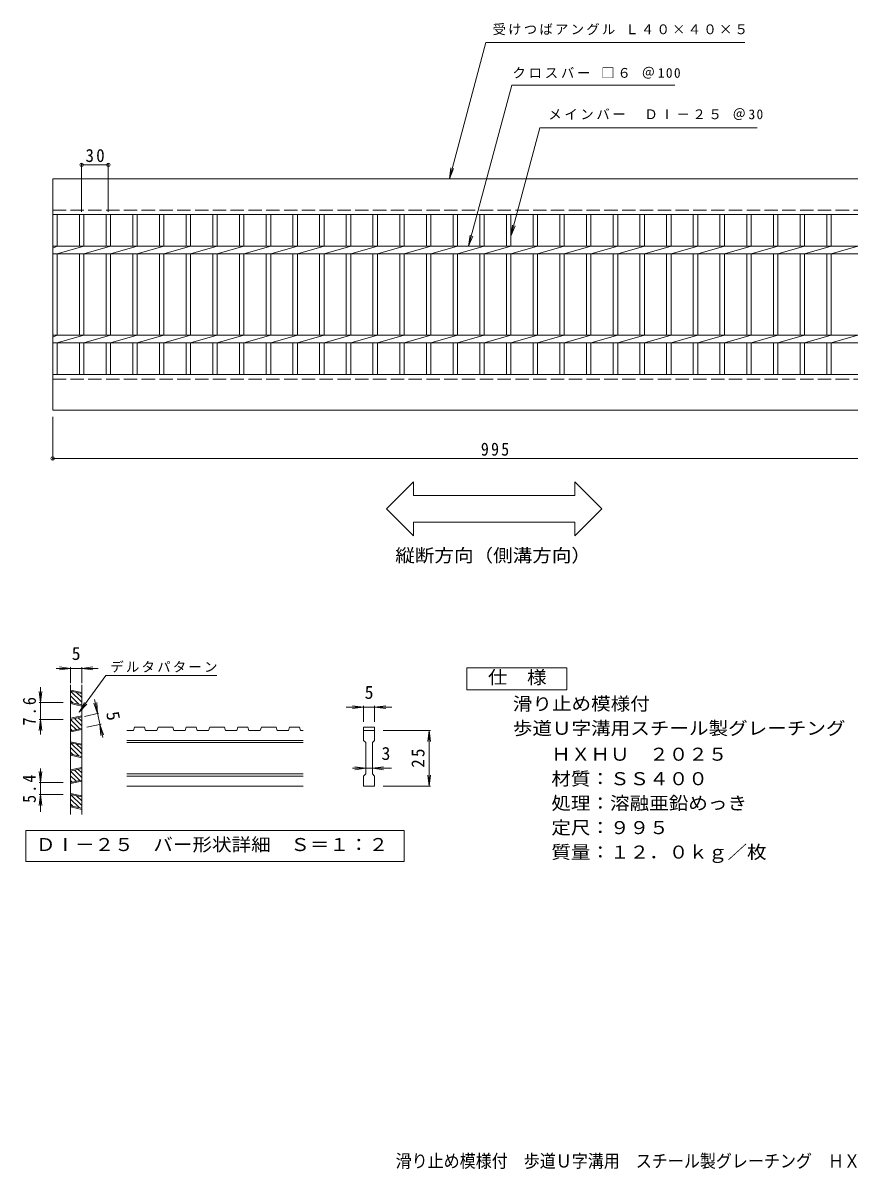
# Model space of a CAD drawing. Units: millimetres, scale not verified, with parts at other scales. Extents: x -866 to 925, y -680 to 608.
# Drawn here: x -866 to 62, y -680 to 608 of the extents above; entities that cross this region are included whole.
import ezdxf
from ezdxf.enums import TextEntityAlignment as Align

# ---------------------------------------------------------------- set-up
doc = ezdxf.new("R2010")
doc.units = ezdxf.units.MM
doc.header["$LTSCALE"] = 5
doc.header["$PDMODE"] = 32
doc.header["$PDSIZE"] = 4
doc.linetypes.add('DASHED3', pattern=[4, 3, -1])
for name, color, linetype, lineweight in [('B-0', 2, 'Continuous', 9), ('B-1', 2, 'Continuous', 9), ('B-2', 3, 'Continuous', 9), ('B-4', 7, 'Continuous', 9), ('D-2', 3, 'Continuous', 9), ('D-4', 7, 'Continuous', 9), ('F-4', 2, 'Continuous', 9)]:
    doc.layers.add(name, color=color, linetype=linetype, lineweight=lineweight)
doc.layers.add('B-5', color=2, linetype='Continuous')
doc.styles.add('ＭＳ ゴシック', font='')
doc.styles.get('ＭＳ ゴシック').set_extended_font_data('MS Gothic')

msp = doc.modelspace()

# ---------------------------------------------------------------- linework, layer by layer
at = {"layer": 'B-0'}
for p, q in [((-367.501, -141.757), (-367.501, -116.757)), ((-367.501, -116.757), (-255.001, -116.757)), ((-255.001, -116.757), (-255.001, -141.757)), ((-255.001, -141.757), (-367.501, -141.757))]:
    msp.add_line(p, q, dxfattribs=at)
at = {"layer": 'B-1'}
for p, q in [((-832.904, 432.617), (-832.904, 392.617)), ((-832.904, 432.617), (162.096, 432.617)), ((-832.904, 392.617), (162.096, 392.617)), ((-832.904, 212.617), (162.096, 212.617)), ((-832.904, 212.617), (-832.904, 172.617)), ((-832.904, 172.617), (162.096, 172.617))]:
    msp.add_line(p, q, dxfattribs=at)
at = {"layer": 'B-1', "linetype": 'DASHED3'}
for p, q in [((-832.904, 397.617), (162.096, 397.617)), ((-832.904, 207.617), (162.096, 207.617))]:
    msp.add_line(p, q, dxfattribs=at)
at = {"layer": 'B-2'}
for p, q in [((-832.904, 212.617), (-832.904, 392.617)), ((-827.904, 356.857), (-827.904, 392.617)), ((-802.904, 392.617), (-802.904, 356.857)), ((-797.904, 392.617), (-797.904, 356.857)), ((-772.904, 392.617), (-772.904, 356.857)), ((-767.904, 392.617), (-767.904, 356.857)), ((-742.904, 392.617), (-742.904, 356.857)), ((-737.904, 392.617), (-737.904, 356.857)), ((-712.904, 392.617), (-712.904, 356.857)), ((-707.904, 392.617), (-707.904, 356.857)), ((-682.904, 392.617), (-682.904, 356.857)), ((-677.904, 392.617), (-677.904, 356.857)), ((-652.903, 392.617), (-652.903, 356.857)), ((-647.904, 392.617), (-647.904, 356.857)), ((-622.904, 392.617), (-622.904, 356.857)), ((-617.905, 392.617), (-617.905, 356.857)), ((-592.904, 392.617), (-592.904, 356.857)), ((-587.904, 392.617), (-587.904, 356.857)), ((-562.904, 392.617), (-562.904, 356.857)), ((-557.904, 392.617), (-557.904, 356.857)), ((-532.904, 392.617), (-532.904, 356.857)), ((-527.904, 392.617), (-527.904, 356.857)), ((-502.904, 392.617), (-502.904, 356.857)), ((-497.904, 392.617), (-497.904, 356.857)), ((-472.904, 392.617), (-472.904, 356.857)), ((-467.904, 392.617), (-467.904, 356.857)), ((-442.904, 392.617), (-442.904, 356.857)), ((-437.904, 392.617), (-437.904, 356.857)), ((-412.904, 392.617), (-412.904, 356.857)), ((-407.904, 392.617), (-407.904, 356.857)), ((-382.904, 392.617), (-382.904, 356.857)), ((-377.904, 392.617), (-377.904, 356.857)), ((-352.904, 392.617), (-352.904, 356.857)), ((-347.904, 392.617), (-347.904, 356.857)), ((-322.904, 392.617), (-322.904, 356.857)), ((-317.904, 392.617), (-317.904, 356.857)), ((-292.904, 392.617), (-292.904, 356.857)), ((-287.904, 392.617), (-287.904, 356.857)), ((-262.904, 392.617), (-262.904, 356.857)), ((-257.904, 392.617), (-257.904, 356.857)), ((-232.904, 392.617), (-232.904, 356.857)), ((-227.904, 392.617), (-227.904, 356.857)), ((-202.904, 392.617), (-202.904, 356.857)), ((-197.905, 392.617), (-197.905, 356.857)), ((-172.905, 392.617), (-172.905, 356.857)), ((-167.905, 392.617), (-167.905, 356.857)), ((-142.905, 392.617), (-142.905, 356.857)), ((-137.905, 392.617), (-137.905, 356.857)), ((-112.906, 392.617), (-112.906, 356.857)), ((-107.906, 392.617), (-107.906, 356.857)), ((-82.906, 392.617), (-82.906, 356.857)), ((-77.906, 392.617), (-77.906, 356.857)), ((-52.906, 392.617), (-52.906, 356.857)), ((-47.907, 392.617), (-47.907, 356.857)), ((-22.907, 392.617), (-22.907, 356.857)), ((-17.907, 392.617), (-17.907, 356.857)), ((7.093, 392.617), (7.093, 356.857)), ((12.093, 392.617), (12.093, 356.857)), ((37.092, 392.617), (37.092, 356.857)), ((42.092, 392.617), (42.092, 356.857)), ((-827.904, 356.857), (-832.904, 354.617)), ((-832.904, 356.857), (162.096, 356.857)), ((-832.904, 348.377), (162.096, 348.377)), ((-797.904, 356.857), (-827.904, 348.377)), ((-827.904, 256.857), (-827.904, 348.377)), ((-802.904, 348.377), (-802.904, 256.857)), ((-767.904, 356.857), (-797.904, 348.377)), ((-797.904, 348.377), (-797.904, 256.857)), ((-772.904, 348.377), (-772.904, 256.857)), ((-737.904, 356.857), (-767.904, 348.377)), ((-767.904, 348.377), (-767.904, 256.857)), ((-742.904, 348.377), (-742.904, 256.857)), ((-707.904, 356.857), (-737.904, 348.377)), ((-737.904, 348.377), (-737.904, 256.857)), ((-712.904, 348.377), (-712.904, 256.857)), ((-677.904, 356.857), (-707.904, 348.377)), ((-707.904, 348.377), (-707.904, 256.857)), ((-682.904, 348.377), (-682.904, 256.857)), ((-647.904, 356.857), (-677.904, 348.377)), ((-677.904, 348.377), (-677.904, 256.857)), ((-652.903, 348.377), (-652.903, 256.857)), ((-617.904, 356.857), (-647.904, 348.377)), ((-647.904, 348.377), (-647.904, 256.857)), ((-622.904, 348.377), (-622.904, 256.857)), ((-587.904, 356.857), (-617.905, 348.377)), ((-617.905, 348.377), (-617.905, 256.857)), ((-592.904, 348.377), (-592.904, 256.857)), ((-557.904, 356.857), (-587.904, 348.377)), ((-587.904, 348.377), (-587.904, 256.857)), ((-562.904, 348.377), (-562.904, 256.857)), ((-527.904, 356.857), (-557.904, 348.377)), ((-557.904, 348.377), (-557.904, 256.857)), ((-532.904, 348.377), (-532.904, 256.857)), ((-497.904, 356.857), (-527.904, 348.377)), ((-527.904, 348.377), (-527.904, 256.857)), ((-502.904, 348.377), (-502.904, 256.857)), ((-467.904, 356.857), (-497.904, 348.377)), ((-497.904, 348.377), (-497.904, 256.857)), ((-472.904, 348.377), (-472.904, 256.857)), ((-437.904, 356.857), (-467.904, 348.377)), ((-467.904, 348.377), (-467.904, 256.857)), ((-442.904, 348.377), (-442.904, 256.857)), ((-407.904, 356.857), (-437.904, 348.377)), ((-437.904, 348.377), (-437.904, 256.857)), ((-412.904, 348.377), (-412.904, 256.857)), ((-377.904, 356.857), (-407.904, 348.377)), ((-407.904, 348.377), (-407.904, 256.857)), ((-382.904, 348.377), (-382.904, 256.857)), ((-347.904, 356.857), (-377.904, 348.377)), ((-377.904, 348.377), (-377.904, 256.857)), ((-352.904, 348.377), (-352.904, 256.857)), ((-317.904, 356.857), (-347.904, 348.377)), ((-347.904, 348.377), (-347.904, 256.857)), ((-322.904, 348.377), (-322.904, 256.857)), ((-287.904, 356.857), (-317.904, 348.377)), ((-317.904, 348.377), (-317.904, 256.857)), ((-292.904, 348.377), (-292.904, 256.857)), ((-257.904, 356.857), (-287.904, 348.377)), ((-287.904, 348.377), (-287.904, 256.857)), ((-262.904, 348.377), (-262.904, 256.857)), ((-227.904, 356.857), (-257.904, 348.377)), ((-257.904, 348.377), (-257.904, 256.857)), ((-232.904, 348.377), (-232.904, 256.857)), ((-197.905, 356.857), (-227.904, 348.377)), ((-227.904, 348.377), (-227.904, 256.857)), ((-202.904, 348.377), (-202.904, 256.857)), ((-167.905, 356.857), (-197.905, 348.377)), ((-197.905, 348.377), (-197.905, 256.857)), ((-172.905, 348.377), (-172.905, 256.857)), ((-137.905, 356.857), (-167.905, 348.377)), ((-167.905, 348.377), (-167.905, 256.857)), ((-142.905, 348.377), (-142.905, 256.857)), ((-107.906, 356.857), (-137.905, 348.377)), ((-137.905, 348.377), (-137.905, 256.857)), ((-112.906, 348.377), (-112.906, 256.857)), ((-77.906, 356.857), (-107.906, 348.377)), ((-107.906, 348.377), (-107.906, 256.857)), ((-82.906, 348.377), (-82.906, 256.857)), ((-47.907, 356.857), (-77.906, 348.377)), ((-77.906, 348.377), (-77.906, 256.857)), ((-52.906, 348.377), (-52.906, 256.857)), ((-17.907, 356.857), (-47.907, 348.377)), ((-47.907, 348.377), (-47.907, 256.857)), ((-22.907, 348.377), (-22.907, 256.857)), ((12.093, 356.857), (-17.907, 348.377)), ((-17.907, 348.377), (-17.907, 256.857)), ((7.093, 348.377), (7.093, 256.857)), ((42.092, 356.857), (12.093, 348.377)), ((12.093, 348.377), (12.093, 256.857)), ((37.092, 348.377), (37.092, 256.857)), ((72.092, 356.857), (42.092, 348.377)), ((42.092, 348.377), (42.092, 256.857)), ((-827.904, 256.857), (-832.904, 254.617)), ((-832.904, 256.857), (162.096, 256.857)), ((-832.904, 248.377), (162.096, 248.377)), ((-797.904, 256.857), (-827.904, 248.377)), ((-827.904, 212.617), (-827.904, 248.377)), ((-802.904, 248.377), (-802.904, 212.617)), ((-767.904, 256.857), (-797.904, 248.377)), ((-797.904, 248.377), (-797.904, 212.617)), ((-772.904, 248.377), (-772.904, 212.617)), ((-737.904, 256.857), (-767.904, 248.377)), ((-767.904, 248.377), (-767.904, 212.617)), ((-742.904, 248.377), (-742.904, 212.617)), ((-707.904, 256.857), (-737.904, 248.377)), ((-737.904, 248.377), (-737.904, 212.617)), ((-712.904, 248.377), (-712.904, 212.617)), ((-677.904, 256.857), (-707.904, 248.377)), ((-707.904, 248.377), (-707.904, 212.617)), ((-682.904, 248.377), (-682.904, 212.617)), ((-647.904, 256.857), (-677.904, 248.377)), ((-677.904, 248.377), (-677.904, 212.617)), ((-652.903, 248.377), (-652.903, 212.617)), ((-617.904, 256.857), (-647.904, 248.377)), ((-647.904, 248.377), (-647.904, 212.617)), ((-622.904, 248.377), (-622.904, 212.617)), ((-587.904, 256.857), (-617.905, 248.377)), ((-617.905, 248.377), (-617.905, 212.617)), ((-592.904, 248.377), (-592.904, 212.617)), ((-557.904, 256.857), (-587.904, 248.377)), ((-587.904, 248.377), (-587.904, 212.617)), ((-562.904, 248.377), (-562.904, 212.617)), ((-527.904, 256.857), (-557.904, 248.377)), ((-557.904, 248.377), (-557.904, 212.617)), ((-532.904, 248.377), (-532.904, 212.617)), ((-497.904, 256.857), (-527.904, 248.377)), ((-527.904, 248.377), (-527.904, 212.617)), ((-502.904, 248.377), (-502.904, 212.617)), ((-467.904, 256.857), (-497.904, 248.377)), ((-497.904, 248.377), (-497.904, 212.617)), ((-472.904, 248.377), (-472.904, 212.617)), ((-437.904, 256.857), (-467.904, 248.377)), ((-467.904, 248.377), (-467.904, 212.617)), ((-442.904, 248.377), (-442.904, 212.617)), ((-407.904, 256.857), (-437.904, 248.377)), ((-437.904, 248.377), (-437.904, 212.617)), ((-412.904, 248.377), (-412.904, 212.617)), ((-377.904, 256.857), (-407.904, 248.377)), ((-407.904, 248.377), (-407.904, 212.617)), ((-382.904, 248.377), (-382.904, 212.617)), ((-347.904, 256.857), (-377.904, 248.377)), ((-377.904, 248.377), (-377.904, 212.617)), ((-352.904, 248.377), (-352.904, 212.617)), ((-317.904, 256.857), (-347.904, 248.377)), ((-347.904, 248.377), (-347.904, 212.617)), ((-322.904, 248.377), (-322.904, 212.617)), ((-287.904, 256.857), (-317.904, 248.377)), ((-317.904, 248.377), (-317.904, 212.617)), ((-292.904, 248.377), (-292.904, 212.617)), ((-257.904, 256.857), (-287.904, 248.377)), ((-287.904, 248.377), (-287.904, 212.617)), ((-262.904, 248.377), (-262.904, 212.617)), ((-227.904, 256.857), (-257.904, 248.377)), ((-257.904, 248.377), (-257.904, 212.617)), ((-232.904, 248.377), (-232.904, 212.617)), ((-197.905, 256.857), (-227.904, 248.377)), ((-227.904, 248.377), (-227.904, 212.617)), ((-202.904, 248.377), (-202.904, 212.617)), ((-167.905, 256.857), (-197.905, 248.377)), ((-197.905, 248.377), (-197.905, 212.617)), ((-172.905, 248.377), (-172.905, 212.617)), ((-137.905, 256.857), (-167.905, 248.377)), ((-167.905, 248.377), (-167.905, 212.617)), ((-142.905, 248.377), (-142.905, 212.617)), ((-107.906, 256.857), (-137.905, 248.377)), ((-137.905, 248.377), (-137.905, 212.617)), ((-112.906, 248.377), (-112.906, 212.617)), ((-77.906, 256.857), (-107.906, 248.377)), ((-107.906, 248.377), (-107.906, 212.617)), ((-82.906, 248.377), (-82.906, 212.617)), ((-47.907, 256.857), (-77.906, 248.377)), ((-77.906, 248.377), (-77.906, 212.617)), ((-52.906, 248.377), (-52.906, 212.617)), ((-17.907, 256.857), (-47.907, 248.377)), ((-47.907, 248.377), (-47.907, 212.617)), ((-22.907, 248.377), (-22.907, 212.617)), ((12.093, 256.857), (-17.907, 248.377)), ((-17.907, 248.377), (-17.907, 212.617)), ((7.093, 248.377), (7.093, 212.617)), ((42.092, 256.857), (12.093, 248.377)), ((12.093, 248.377), (12.093, 212.617)), ((37.092, 248.377), (37.092, 212.617)), ((72.092, 256.857), (42.092, 248.377)), ((42.092, 248.377), (42.092, 212.617))]:
    msp.add_line(p, q, dxfattribs=at)
at = {"layer": 'B-4'}
for p, q in [((-387.103, 432.746), (-346.021, 586.064)), ((-55.024, 586.064), (-346.021, 586.064)), ((-365.434, 356.857), (-316.88, 538.064)), ((-133.718, 538.064), (-316.88, 538.064)), ((-317.904, 368.343), (-285.289, 490.064)), ((-41.168, 490.064), (-285.289, 490.064)), ((-800.404, 395.517), (-800.404, 449.884)), ((-800.404, 448.384), (-770.404, 448.384)), ((-770.404, 395.517), (-770.404, 449.884)), ((-387.103, 432.746), (-385.471, 445.139)), ((-387.103, 432.746), (-382.319, 444.295)), ((-317.904, 368.343), (-316.273, 380.736)), ((-317.904, 368.343), (-313.121, 379.891)), ((-365.434, 356.857), (-363.802, 369.25)), ((-365.434, 356.857), (-360.65, 368.405)), ((-832.904, 165.116), (-832.904, 116.844)), ((-832.904, 118.344), (162.096, 118.344)), ((-427.276, 91.969), (-457.582, 61.663)), ((-427.276, 91.969), (-427.276, 76.663)), ((-246.001, 91.969), (-215.695, 61.663)), ((-246.001, 91.969), (-246.001, 76.663)), ((-427.276, 76.663), (-246.001, 76.663)), ((-457.582, 61.663), (-427.276, 31.356)), ((-215.695, 61.663), (-246.001, 31.356)), ((-427.276, 46.663), (-427.276, 31.356)), ((-427.276, 46.663), (-246.001, 46.663)), ((-246.001, 46.663), (-246.001, 31.356))]:
    msp.add_line(p, q, dxfattribs=at)
for p in [(-800.404, 448.384), (-770.404, 448.384), (-832.904, 118.344)]:
    msp.add_point(p, dxfattribs=at)
at = {"layer": 'D-2'}
for p, q in [((-812.827, -135.953), (-812.827, -281.69)), ((-800.327, -135.953), (-800.327, -281.69)), ((-800.327, -144.517), (-812.827, -141.842)), ((-800.327, -145.795), (-812.827, -143.12)), ((-812.827, -143.12), (-800.327, -155.62)), ((-812.827, -148.423), (-803.311, -157.939)), ((-812.827, -153.727), (-810.058, -156.496)), ((-806.08, -144.564), (-800.327, -150.317)), ((-812.827, -155.903), (-800.327, -158.578)), ((-812.827, -157.181), (-800.327, -159.856)), ((-812.827, -173.55), (-800.327, -170.875)), ((-812.827, -174.828), (-800.327, -172.153)), ((-812.827, -174.828), (-802.297, -185.358)), ((-812.827, -180.131), (-806.666, -186.293)), ((-808.458, -173.893), (-800.327, -182.024)), ((-804.09, -172.958), (-800.327, -176.721)), ((-812.827, -187.611), (-800.327, -184.936)), ((-812.827, -185.435), (-811.034, -187.227)), ((-812.827, -188.889), (-800.327, -186.215)), ((-742.058, -187.264), (-749.684, -187.264)), ((-729.761, -183.514), (-728.482, -187.264)), ((-715.699, -187.264), (-728.482, -187.264)), ((-698.053, -183.514), (-696.775, -187.264)), ((-671.695, -183.514), (-670.416, -187.264)), ((-657.634, -187.264), (-670.416, -187.264)), ((-639.987, -183.514), (-638.709, -187.264)), ((-613.629, -183.514), (-612.351, -187.264)), ((-599.567, -187.264), (-612.351, -187.264)), ((-581.921, -183.514), (-580.643, -187.264)), ((-555.563, -183.514), (-554.285, -187.264)), ((-551.426, -187.264), (-554.285, -187.264)), ((-483.537, -198.515), (-483.537, -183.515)), ((-483.537, -183.515), (-471.037, -183.515)), ((-483.537, -187.264), (-471.037, -187.264)), ((-471.037, -183.515), (-471.037, -198.515)), ((-800.327, -202.582), (-812.827, -199.908)), ((-800.327, -203.861), (-812.827, -201.186)), ((-812.827, -201.186), (-800.327, -213.686)), ((-806.08, -202.63), (-800.327, -208.383)), ((-551.426, -198.515), (-749.684, -198.515)), ((-551.426, -201.014), (-749.684, -201.014)), ((-483.537, -198.515), (-481.037, -201.014)), ((-481.037, -236.014), (-481.037, -201.014)), ((-473.538, -201.014), (-471.037, -198.515)), ((-473.538, -201.014), (-473.538, -236.014)), ((-812.827, -206.489), (-803.311, -216.005)), ((-812.827, -211.793), (-810.058, -214.562)), ((-812.827, -213.969), (-800.327, -216.644)), ((-812.827, -215.247), (-800.327, -217.922)), ((-812.827, -231.615), (-800.327, -228.941)), ((-812.827, -232.894), (-800.327, -230.219)), ((-804.09, -231.024), (-800.327, -234.787)), ((-812.827, -232.894), (-802.297, -243.424)), ((-812.827, -238.197), (-806.666, -244.358)), ((-812.827, -245.677), (-800.327, -243.002)), ((-812.827, -243.501), (-811.034, -245.293)), ((-812.827, -246.955), (-800.327, -244.28)), ((-808.458, -231.959), (-800.327, -240.091)), ((-551.426, -236.015), (-749.684, -236.015)), ((-551.426, -238.514), (-749.684, -238.514)), ((-473.538, -236.014), (-471.037, -238.514)), ((-471.037, -238.514), (-471.037, -249.765)), ((-551.426, -249.765), (-749.684, -249.765)), ((-471.037, -249.765), (-483.537, -249.765)), ((-800.327, -260.648), (-812.827, -257.974)), ((-800.327, -261.927), (-812.827, -259.252)), ((-812.827, -259.252), (-800.327, -271.752)), ((-812.827, -264.555), (-803.311, -274.071)), ((-812.827, -269.859), (-810.058, -272.627)), ((-806.08, -260.696), (-800.327, -266.448)), ((-812.827, -272.035), (-800.327, -274.71)), ((-812.827, -273.313), (-800.327, -275.988))]:
    msp.add_line(p, q, dxfattribs=at)
for points in [[(-729.761, -183.514), (-740.779, -183.514), (-742.058, -187.264)], [(-698.053, -183.514), (-714.421, -183.514), (-715.699, -187.264)], [(-671.695, -183.514), (-682.713, -183.514), (-683.992, -187.264), (-696.775, -187.264)], [(-639.987, -183.514), (-656.355, -183.514), (-657.634, -187.264)], [(-613.629, -183.514), (-624.647, -183.514), (-625.926, -187.264), (-638.709, -187.264)], [(-581.921, -183.514), (-598.289, -183.514), (-599.567, -187.264)], [(-555.563, -183.514), (-566.581, -183.514), (-567.86, -187.264), (-580.643, -187.264)], [(-483.537, -249.765), (-483.537, -238.514), (-481.037, -236.014)]]:
    msp.add_lwpolyline(points, dxfattribs=at)
at = {"layer": 'D-4'}
for p, q in [((-812.827, -117.485), (-825.22, -115.854)), ((-800.327, -117.485), (-787.934, -115.854)), ((-781.827, -117.485), (-829.021, -117.485)), ((-812.827, -117.485), (-825.22, -119.117)), ((-812.827, -133.966), (-812.827, -115.985)), ((-800.327, -133.966), (-800.327, -115.985)), ((-800.327, -117.485), (-787.934, -119.117)), ((-773.219, -125.653), (-648.372, -125.653)), ((-846.643, -138.698), (-846.643, -191.807)), ((-846.643, -155.903), (-848.274, -143.51)), ((-846.643, -155.903), (-845.011, -143.51)), ((-776.703, -195.211), (-785.881, -152.322)), ((-821.295, -155.903), (-848.143, -155.903)), ((-803.198, -166.86), (-794.588, -157.799)), ((-782.456, -168.329), (-786.645, -156.551)), ((-782.456, -168.329), (-783.454, -155.868)), ((-451.781, -161.138), (-503.086, -161.138)), ((-483.537, -161.138), (-495.931, -159.506)), ((-483.537, -161.138), (-495.931, -162.769)), ((-483.537, -177.723), (-483.537, -159.638)), ((-471.037, -161.138), (-458.644, -159.506)), ((-471.037, -177.723), (-471.037, -159.638)), ((-471.037, -161.138), (-458.644, -162.769)), ((-846.643, -174.828), (-848.274, -187.221)), ((-821.295, -174.828), (-848.143, -174.828)), ((-846.643, -174.828), (-845.011, -187.221)), ((-796.997, -171.441), (-780.989, -168.015)), ((-794.381, -183.663), (-778.374, -180.238)), ((-779.84, -180.552), (-775.651, -192.329)), ((-779.84, -180.552), (-778.842, -193.012)), ((-461.65, -187.264), (-408.314, -187.264)), ((-409.814, -187.264), (-411.446, -199.658)), ((-409.814, -249.765), (-409.814, -187.264)), ((-409.814, -187.264), (-408.183, -199.658)), ((-846.643, -229.927), (-846.643, -278.882)), ((-451.996, -229.847), (-495.894, -229.847)), ((-481.037, -229.847), (-493.43, -228.216)), ((-481.037, -229.847), (-493.43, -231.479)), ((-473.538, -229.847), (-461.145, -228.216)), ((-473.538, -229.847), (-461.145, -231.479)), ((-846.643, -245.677), (-848.274, -233.284)), ((-846.643, -245.677), (-845.011, -233.284)), ((-409.814, -249.765), (-411.446, -237.371)), ((-409.814, -249.765), (-408.183, -237.371)), ((-821.295, -245.677), (-848.143, -245.677)), ((-461.65, -249.765), (-408.314, -249.765)), ((-846.643, -259.252), (-848.274, -271.645)), ((-821.295, -259.252), (-848.143, -259.252)), ((-846.643, -259.252), (-845.011, -271.645)), ((-438.055, -299.764), (-863.055, -299.764)), ((-863.055, -299.764), (-863.055, -334.764)), ((-438.055, -299.764), (-438.055, -334.764)), ((-438.055, -334.764), (-863.055, -334.764))]:
    msp.add_line(p, q, dxfattribs=at)
msp.add_lwpolyline([(-773.219, -125.653), (-803.198, -166.86), (-797.226, -155.879)], dxfattribs=at)

# ---------------------------------------------------------------- texts
at = {"layer": 'B-0', "style": 'ＭＳ ゴシック', "width": 1.1}
for s, p in [('仕\u3000様', (-343.751, -139.257)), ('滑り止め模様付', (-315.739, -169.016)), ('歩道Ｕ字溝用スチール製グレーチング', (-315.739, -196.516)), ('\u3000\u3000ＨＸＨＵ\u3000２０２５', (-316.456, -225.717)), ('\u3000\u3000材質：ＳＳ４００', (-316.456, -253.217)), ('\u3000\u3000処理：溶融亜鉛めっき', (-316.456, -280.717)), ('\u3000\u3000定尺：９９５', (-316.456, -308.217)), ('\u3000\u3000質量：１２．０ｋｇ／枚', (-316.456, -335.717))]:
    msp.add_text(s, height=14.66, dxfattribs=at).set_placement(p, align=Align.BOTTOM_LEFT)
at = {"layer": 'B-4', "char_height": 11, "attachment_point": 7, "style": 'ＭＳ ゴシック'}
for s, insert in [('\\T1.17;受けつばアングル\\~Ｌ４０×４０×５', (-338.524, 594.12)), ('\\T1.21;クロスバー\\~□６\\~＠100', (-316.12, 545.251)), ('\\T1.2;メインバー\\~\\~ＤⅠ－２５\\~＠30', (-275.822, 498.747))]:
    msp.add_mtext(s, dxfattribs=dict(at, insert=insert))
at = {"layer": 'B-4', "color": 2, "char_height": 14.66, "attachment_point": 7, "style": 'ＭＳ ゴシック'}
for s, insert in [('\\T1.27;\\W0.95;30', (-796.029, 451.384)), ('\\T1.27;\\W0.9;995', (-351.654, 121.344))]:
    msp.add_mtext(s, dxfattribs=dict(at, insert=insert))
at = {"layer": 'B-5', "style": 'ＭＳ ゴシック', "width": 1.1}
msp.add_text('縦断方向（側溝方向）', height=14.66, dxfattribs=at).set_placement((-447.888, -2.298), align=Align.BOTTOM_LEFT)
at = {"layer": 'D-4', "color": 2, "style": 'ＭＳ ゴシック'}
for s, p in [('5', (-811.577, -112.485)), ('5', (-482.287, -156.138)), ('3', (-463.353, -224.847))]:
    msp.add_text(s, height=14.66, dxfattribs=at).set_placement(p, align=Align.BOTTOM_LEFT)
msp.add_text('5', height=14.66, rotation=282.079, dxfattribs=at).set_placement((-777.305, -168.505), align=Align.BOTTOM_LEFT)
at = {"layer": 'D-4', "color": 2, "style": 'ＭＳ ゴシック', "width": 1.1}
msp.add_text('ＤⅠ－２５\u3000バー形状詳細\u3000Ｓ＝１：２', height=14.66, dxfattribs=at).set_placement((-851.805, -327.264), align=Align.BOTTOM_LEFT)
at = {"layer": 'D-4', "insert": (-768.112, -122.183), "char_height": 11, "attachment_point": 7, "style": 'ＭＳ ゴシック'}
msp.add_mtext('\\T1.17;デルタパターン', dxfattribs=at)
at = {"layer": 'D-4', "color": 2, "char_height": 14.66, "attachment_point": 7, "rotation": 90, "style": 'ＭＳ ゴシック'}
for s, insert in [('\\T1.27;\\W0.9;7.6', (-851.643, -181.615)), ('\\T1.27;\\W0.95;25', (-414.814, -229.139)), ('\\T1.27;\\W0.9;5.4', (-851.643, -268.715))]:
    msp.add_mtext(s, dxfattribs=dict(at, insert=insert))
at = {"layer": 'F-4', "style": 'ＭＳ ゴシック', "width": 0.9}
msp.add_text('滑り止め模様付\u3000歩道Ｕ字溝用\u3000スチール製グレーチング\u3000ＨＸＨＵ ２０２５', height=14.66, dxfattribs=at).set_placement((-447.436, -682.92), align=Align.BOTTOM_LEFT)

doc.saveas('drawing.dxf')
